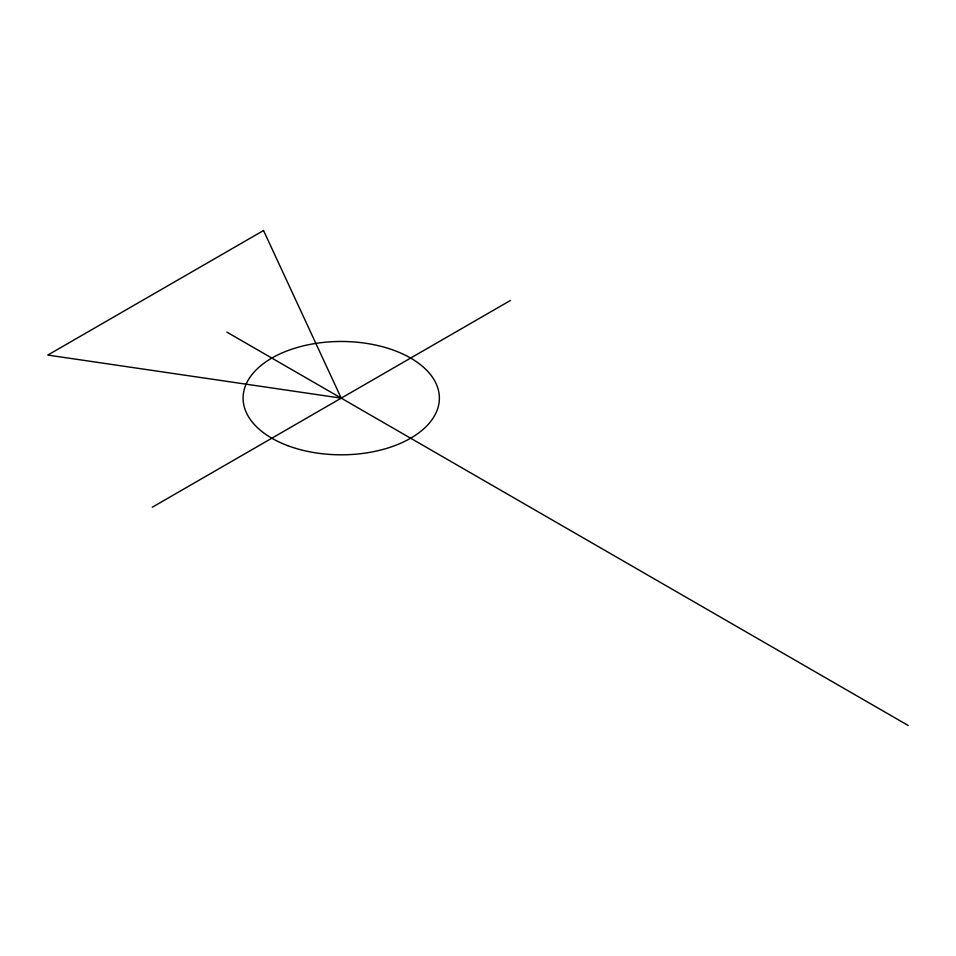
<?xml version="1.0" encoding="UTF-8"?>
<svg xmlns="http://www.w3.org/2000/svg" width="956" height="956" viewBox="0 0 956 956"><rect width="100%" height="100%" fill="white"/><g stroke="black" fill="none" stroke-linecap="round" stroke-linejoin="round"><path stroke-width="1.43" d="M152.243 507.254L510.325 300.519M226.847 332.102L908.2 725.485M263.533 230.516L47.8 355.07L341.232 398.15L263.533 230.516M287.577 445.592A98.145 56.667 0 0 0 439.234 401.245A98.145 56.667 0 0 0 296.886 347.59A98.145 56.667 0 0 0 287.577 445.592"/></g></svg>
